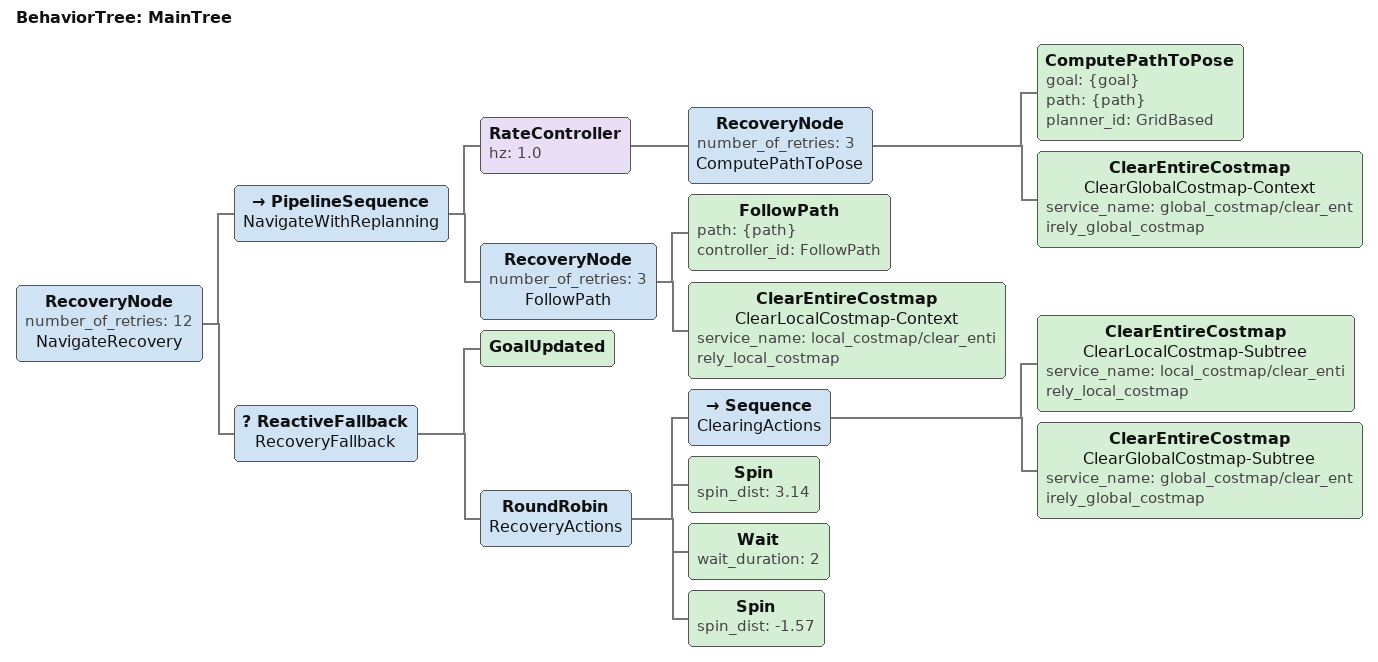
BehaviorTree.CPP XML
<root main_tree_to_execute="MainTree">
  <BehaviorTree ID="MainTree">
    <RecoveryNode number_of_retries="12" name="NavigateRecovery">
      <PipelineSequence name="NavigateWithReplanning">
        <RateController hz="1.0">
          <RecoveryNode number_of_retries="3" name="ComputePathToPose">
            <ComputePathToPose goal="{goal}" path="{path}" planner_id="GridBased"/>
            <ClearEntireCostmap name="ClearGlobalCostmap-Context" service_name="global_costmap/clear_entirely_global_costmap"/>
          </RecoveryNode>
        </RateController>
        <RecoveryNode number_of_retries="3" name="FollowPath">
          <FollowPath path="{path}" controller_id="FollowPath"/>
          <ClearEntireCostmap name="ClearLocalCostmap-Context" service_name="local_costmap/clear_entirely_local_costmap"/>
        </RecoveryNode>
      </PipelineSequence>
      <ReactiveFallback name="RecoveryFallback">
        <GoalUpdated/>
        <RoundRobin name="RecoveryActions">
          <Sequence name="ClearingActions">
            <ClearEntireCostmap name="ClearLocalCostmap-Subtree" service_name="local_costmap/clear_entirely_local_costmap"/>
            <ClearEntireCostmap name="ClearGlobalCostmap-Subtree" service_name="global_costmap/clear_entirely_global_costmap"/>
          </Sequence>
          <Spin spin_dist="3.14"/>
          <Wait wait_duration="2"/>
          <Spin spin_dist="-1.57"/>
        </RoundRobin>
      </ReactiveFallback>
    </RecoveryNode>
  </BehaviorTree>
</root>
